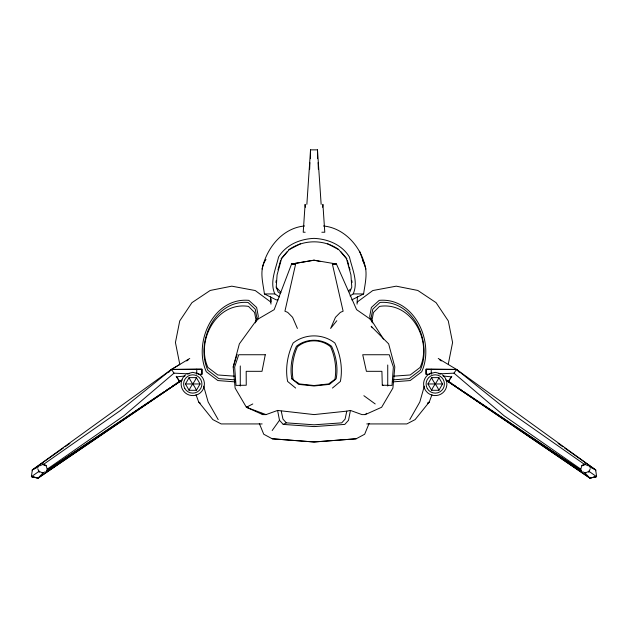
<?xml version="1.0" encoding="UTF-8"?>
<svg xmlns="http://www.w3.org/2000/svg" width="628" height="628" viewBox="0 0 628 628"><rect width="100%" height="100%" fill="white"/><g stroke="black" fill="none" stroke-linecap="round" stroke-linejoin="round"><path stroke-width="0.94" d="M45.302 471.746L42.688 472.994L42.688 473.661L43.112 472.805M40.082 465.725L42.688 464.485L42.688 463.809L46.056 465.379L47.21 469.147L123.983 415.712L174.011 373.158L189.169 373.896M196.745 374.264L196.752 369.217L201.949 369.217L201.949 374.264L199.115 374.555M317.485 158.656L317.485 149.857L310.53 149.857L306.864 204.343M357.057 304.133L357.426 296.495M323.459 225.978C343.485 227.917 359.208 244.826 364.468 263.611C367.82 273.431 364.994 284.029 363.604 293.967L351.766 299.886M309.635 169.403L309.918 162.613M595.65 470.749L595.689 469.932L456.532 369.437L438.234 358.447M276.014 282.608L276.132 280.763M280.504 293.543L278.173 292.036L276.218 287.145L277.081 274.868L281.579 258.626L289.186 249.669L300.577 243.68M322.596 207.264L322.918 204.367L324.786 232.234L321.842 232.234M182.23 379.979L38.057 478.144L31.4 476.683L32.311 469.932L171.468 369.437L179.781 364.436M255.518 322.894L256.004 320.045L254.568 312.469L248.539 306.401C216.715 301.307 195.614 340.761 207.946 367.474L217.798 374.971L234.377 376.156M256.138 321.332L256.836 317.595L255.235 309.18L248.029 302.437C214.548 299.791 195.198 342.629 207.86 370.292L218.811 378.629L235.005 379.877M257.582 320.092L258.304 316.308L256.632 307.445L248.798 300.349C213.339 297.272 192.984 342.582 206.337 371.784L217.861 380.552L235.17 381.887M372.396 327.777L371.148 326.285L388.661 343.885L394.816 366.995L392.9 388.065L381.636 407.258L365.245 414.606L361.979 414.606L350.424 410.437L348.516 420.273L344.788 424.41L314.047 426.593L283.22 424.41L279.491 420.273L277.592 410.437L266.029 414.606L262.755 414.606L246.38 407.258L235.115 388.065L233.2 366.995L239.354 343.885L256.868 319.754L274.177 309.651L291.573 264.019L314.008 260.18L336.443 264.019L356.602 309.651L371.148 319.754L383.512 339.136M448.298 364.059L452.584 342.503L448.298 320.939L436.083 302.665L417.808 290.45L396.244 286.164L372.804 290.536L357.191 302.084M350.424 410.437L346.805 411.136L345.086 419.127L341.734 422.848L314.071 424.811L286.321 422.848L283.22 424.41M278.016 299.917L276.249 299.886L264.412 293.967C263.054 282.765 258.767 269.553 265.982 259.49M278.008 269.773L280.543 260.683M424.324 386.142L419.818 401.999L409.786 419.598M438.831 373.896L453.989 373.158L504.017 415.712L580.79 469.147L581.944 465.379L585.312 463.809L585.312 464.485L587.918 465.725M233.2 366.995L237.117 354.412M350.063 295.945L353.187 293.904C358.549 281.98 352.127 268.839 349.458 257.025C341.93 244.732 327.973 238.962 314.008 238.381C300.035 238.962 286.078 244.732 278.549 257.025C275.88 268.839 269.459 281.98 274.829 293.904L279.499 296.966M262.057 269.074C266.484 248.225 282.262 228.058 304.556 225.978M431.962 394.714L429.269 402.022L415.124 419.598L406.803 423.931L366.776 423.931M349.835 292.036L351.79 287.145L350.926 274.868L346.428 258.626L338.822 249.669L327.439 243.68M369.099 423.429L364.656 434.246L356.131 438.799L314.055 441.971L272.254 438.799L263.752 434.246L259.301 423.429M46.174 472.225L47.618 468.739L47.21 469.147M590.234 468.739L588.789 472.225L587.918 471.746L585.312 472.994L582.698 471.746M185.433 383.967L189.091 377.624L196.407 377.624L200.073 383.967L196.407 390.302L189.091 390.302L185.433 383.967L200.073 383.967M189.091 390.302C190.936 385.655 194.57 382.271 196.407 377.624M427.927 383.967L431.585 377.624L438.901 377.624L442.559 383.967L438.901 390.302L431.585 390.302L427.927 383.967L442.559 383.967M431.585 390.302C433.43 385.655 437.057 382.271 438.901 377.624M564.494 447.913L595.689 469.932L596.6 476.683L589.943 478.144L448.164 381.643L451.83 376.305M453.989 373.158L456.532 369.437L507.636 410.539L584.566 464.437M445.77 379.979L448.164 381.643L451.508 376.871L443.023 375.999M272.183 430.518L279.491 420.273M336.804 320.735L330.618 328.452L335.478 317.289L340.36 312.367L343.124 311.205L332.377 264.043L336.443 264.019L332.432 264.019M281.054 258.862L287.004 251.852M31.4 476.683L38.057 478.144L42.484 473.473M168.846 372.176L171.468 369.437L189.766 358.447M46.056 465.379L45.302 465.725L42.688 464.485M365.245 414.606L366.619 413.279M348.414 291.117L350.416 289.202M332.447 388.065L340.392 381.439C342.849 368.66 340.525 354.726 334.905 343.053C322.91 333.499 305.09 333.499 293.103 343.053C287.475 354.726 285.159 368.66 287.616 381.439L295.662 388.065M427.754 403.121L429.285 401.999L427.747 403.152M32.35 470.749L32.311 469.932L63.507 447.913M65.108 446.783L69.904 443.399M186.697 360.967L188.298 359.836M39.344 471.094L31.651 476.511L37.303 477.822M43.434 464.437L120.364 410.539L171.468 369.437L196.745 369.217M164.12 391.731L46.488 470.757L181.429 380.529M38.057 478.144L181.209 380.458M165.737 390.647L169.796 387.916M171.42 386.832L175.471 384.101M177.905 382.468L181.154 380.293M288.786 249.756C303.308 239.48 323.758 239.064 338.398 249.316M266.029 414.606L246.38 407.258L252.801 403.953M32.311 469.932L38.889 466.596M585.312 464.485L582.698 465.725L581.944 465.379M176.452 383.237L179.836 381.643L176.17 376.305M446.791 380.458L589.943 478.144L596.349 476.511L588.656 471.094M186.948 373.888L192.772 372.326L198.589 373.888M429.426 373.888L435.243 372.326L441.06 373.888M590.697 477.822L596.6 476.683M297.405 328.452L292.577 317.289L287.702 312.367L284.931 311.205L295.639 264.043L291.573 264.019L314.008 260.204L320.461 261.538M346.805 411.136L314.079 414.59L277.592 410.437M184.977 375.999L176.492 376.871L179.836 381.643M393.018 379.877L409.213 378.629L420.163 370.292C432.825 342.629 413.475 299.791 379.995 302.437L372.789 309.18L371.187 317.595L372.059 322.266M392.853 381.887L410.163 380.552L421.686 371.784C435.039 342.582 414.684 297.272 379.226 300.349L371.391 307.445L369.719 316.308L370.442 320.092M393.646 376.156L410.225 374.971L420.077 367.474C432.409 340.761 411.309 301.307 379.485 306.401L373.456 312.469L372.019 320.045L372.506 322.894M264.412 293.967L274.829 293.904M272.254 438.799L314.047 441.986L356.131 438.799M305.184 232.234L303.222 232.234L305.09 204.367L305.412 207.264M291.573 264.019L295.584 264.019M459.154 372.176L456.532 369.437L426.082 369.217L426.051 374.264L428.885 374.555M198.472 374.264L201.949 374.264L201.918 369.217L171.468 369.437L174.011 373.158M429.528 374.264L426.082 374.264L426.082 369.217L456.532 369.437M262.135 423.931L221.166 423.931L212.845 419.598L198.684 401.999L196.007 394.714M246.38 407.258L248.217 407.266M353.187 293.904L363.604 293.967M382.287 385.207L392.005 385.411L393.371 367.027L389.281 354.741L362.725 354.741L366.414 371.321L381.91 371.321L382.287 385.207L383.19 385.411M291.855 378.817L298.606 384.367L314.047 385.985L329.488 384.367L336.153 378.817C338.225 367.977 336.223 356.194 331.545 346.256C321.481 338.249 306.527 338.249 296.463 346.256C291.784 356.194 289.775 367.977 291.855 378.817L299.462 383.936L314.024 385.537L328.625 383.936L334.92 379.328C336.82 368.51 335.085 356.783 330.571 346.789C321.198 338.861 306.809 338.861 297.436 346.789C292.923 356.783 291.188 368.51 293.088 379.328M446.571 380.529L451.548 383.237M42.688 472.994L40.082 471.746L39.211 472.225L37.766 468.739M589.111 466.596L595.689 469.932M448.164 381.643L581.512 470.757L463.88 391.731M446.846 380.293L450.095 382.468M452.529 384.101L456.58 386.832M458.205 387.916L462.263 390.647M439.702 359.836L441.303 360.967M558.096 443.399L562.892 446.783M363.863 395.695L375.214 403.953M198.699 402.022L200.23 403.152M270.833 302.084L255.219 290.536L231.779 286.164L210.215 290.45L191.94 302.665L179.726 320.939L175.44 342.503L179.726 364.059M280.936 292.397L276.218 287.145M580.79 469.147L580.382 468.739L581.826 472.225M261.452 413.279L262.755 414.606M585.516 473.473L589.943 478.144M286.321 422.848L282.969 419.127L281.25 411.136M341.012 251.852L346.954 258.862M362.521 260.314L364.468 263.611M431.585 377.624C433.43 382.271 437.057 385.655 438.901 390.302M189.091 377.624C190.936 382.271 194.57 385.655 196.407 390.302M218.191 419.598L208.151 401.999L203.653 386.142M584.888 472.805L585.312 473.661L585.312 472.994M359.632 251.231L365.951 269.074M347.465 260.683L348.736 265.228M349.239 267.049L350 269.773M270.582 296.495L270.958 304.133M321.144 204.343L317.485 149.857M351.876 280.763L351.994 282.608M318.09 162.613L318.372 169.403M310.53 149.857L310.53 158.656M431.255 369.217L431.248 374.264M387.735 365.001L387.735 386.047M270.966 298.81L270.966 301.691M240.273 365.959L240.273 386.047M196.211 372.836A11.642 11.642 0 0 1 202.985 389.541A11.642 11.642 0 0 1 185.268 392.869A11.642 11.642 0 0 1 185.527 374.845M442.489 374.845A11.642 11.642 0 0 1 442.74 392.869A11.642 11.642 0 0 1 425.023 389.541A11.642 11.642 0 0 1 431.797 372.836M265.275 354.741L262.002 371.321L246.192 371.321L246.247 385.231L236.01 385.411L234.652 367.027L238.734 354.741L265.275 354.741M427.315 388.551A9.161 9.161 0 0 0 443.18 388.544A9.161 9.161 0 0 0 435.235 374.814A9.161 9.161 0 0 0 427.315 388.551M184.836 388.551A9.161 9.161 0 0 0 200.701 388.544A9.161 9.161 0 0 0 192.765 374.814A9.161 9.161 0 0 0 184.836 388.551"/></g></svg>
